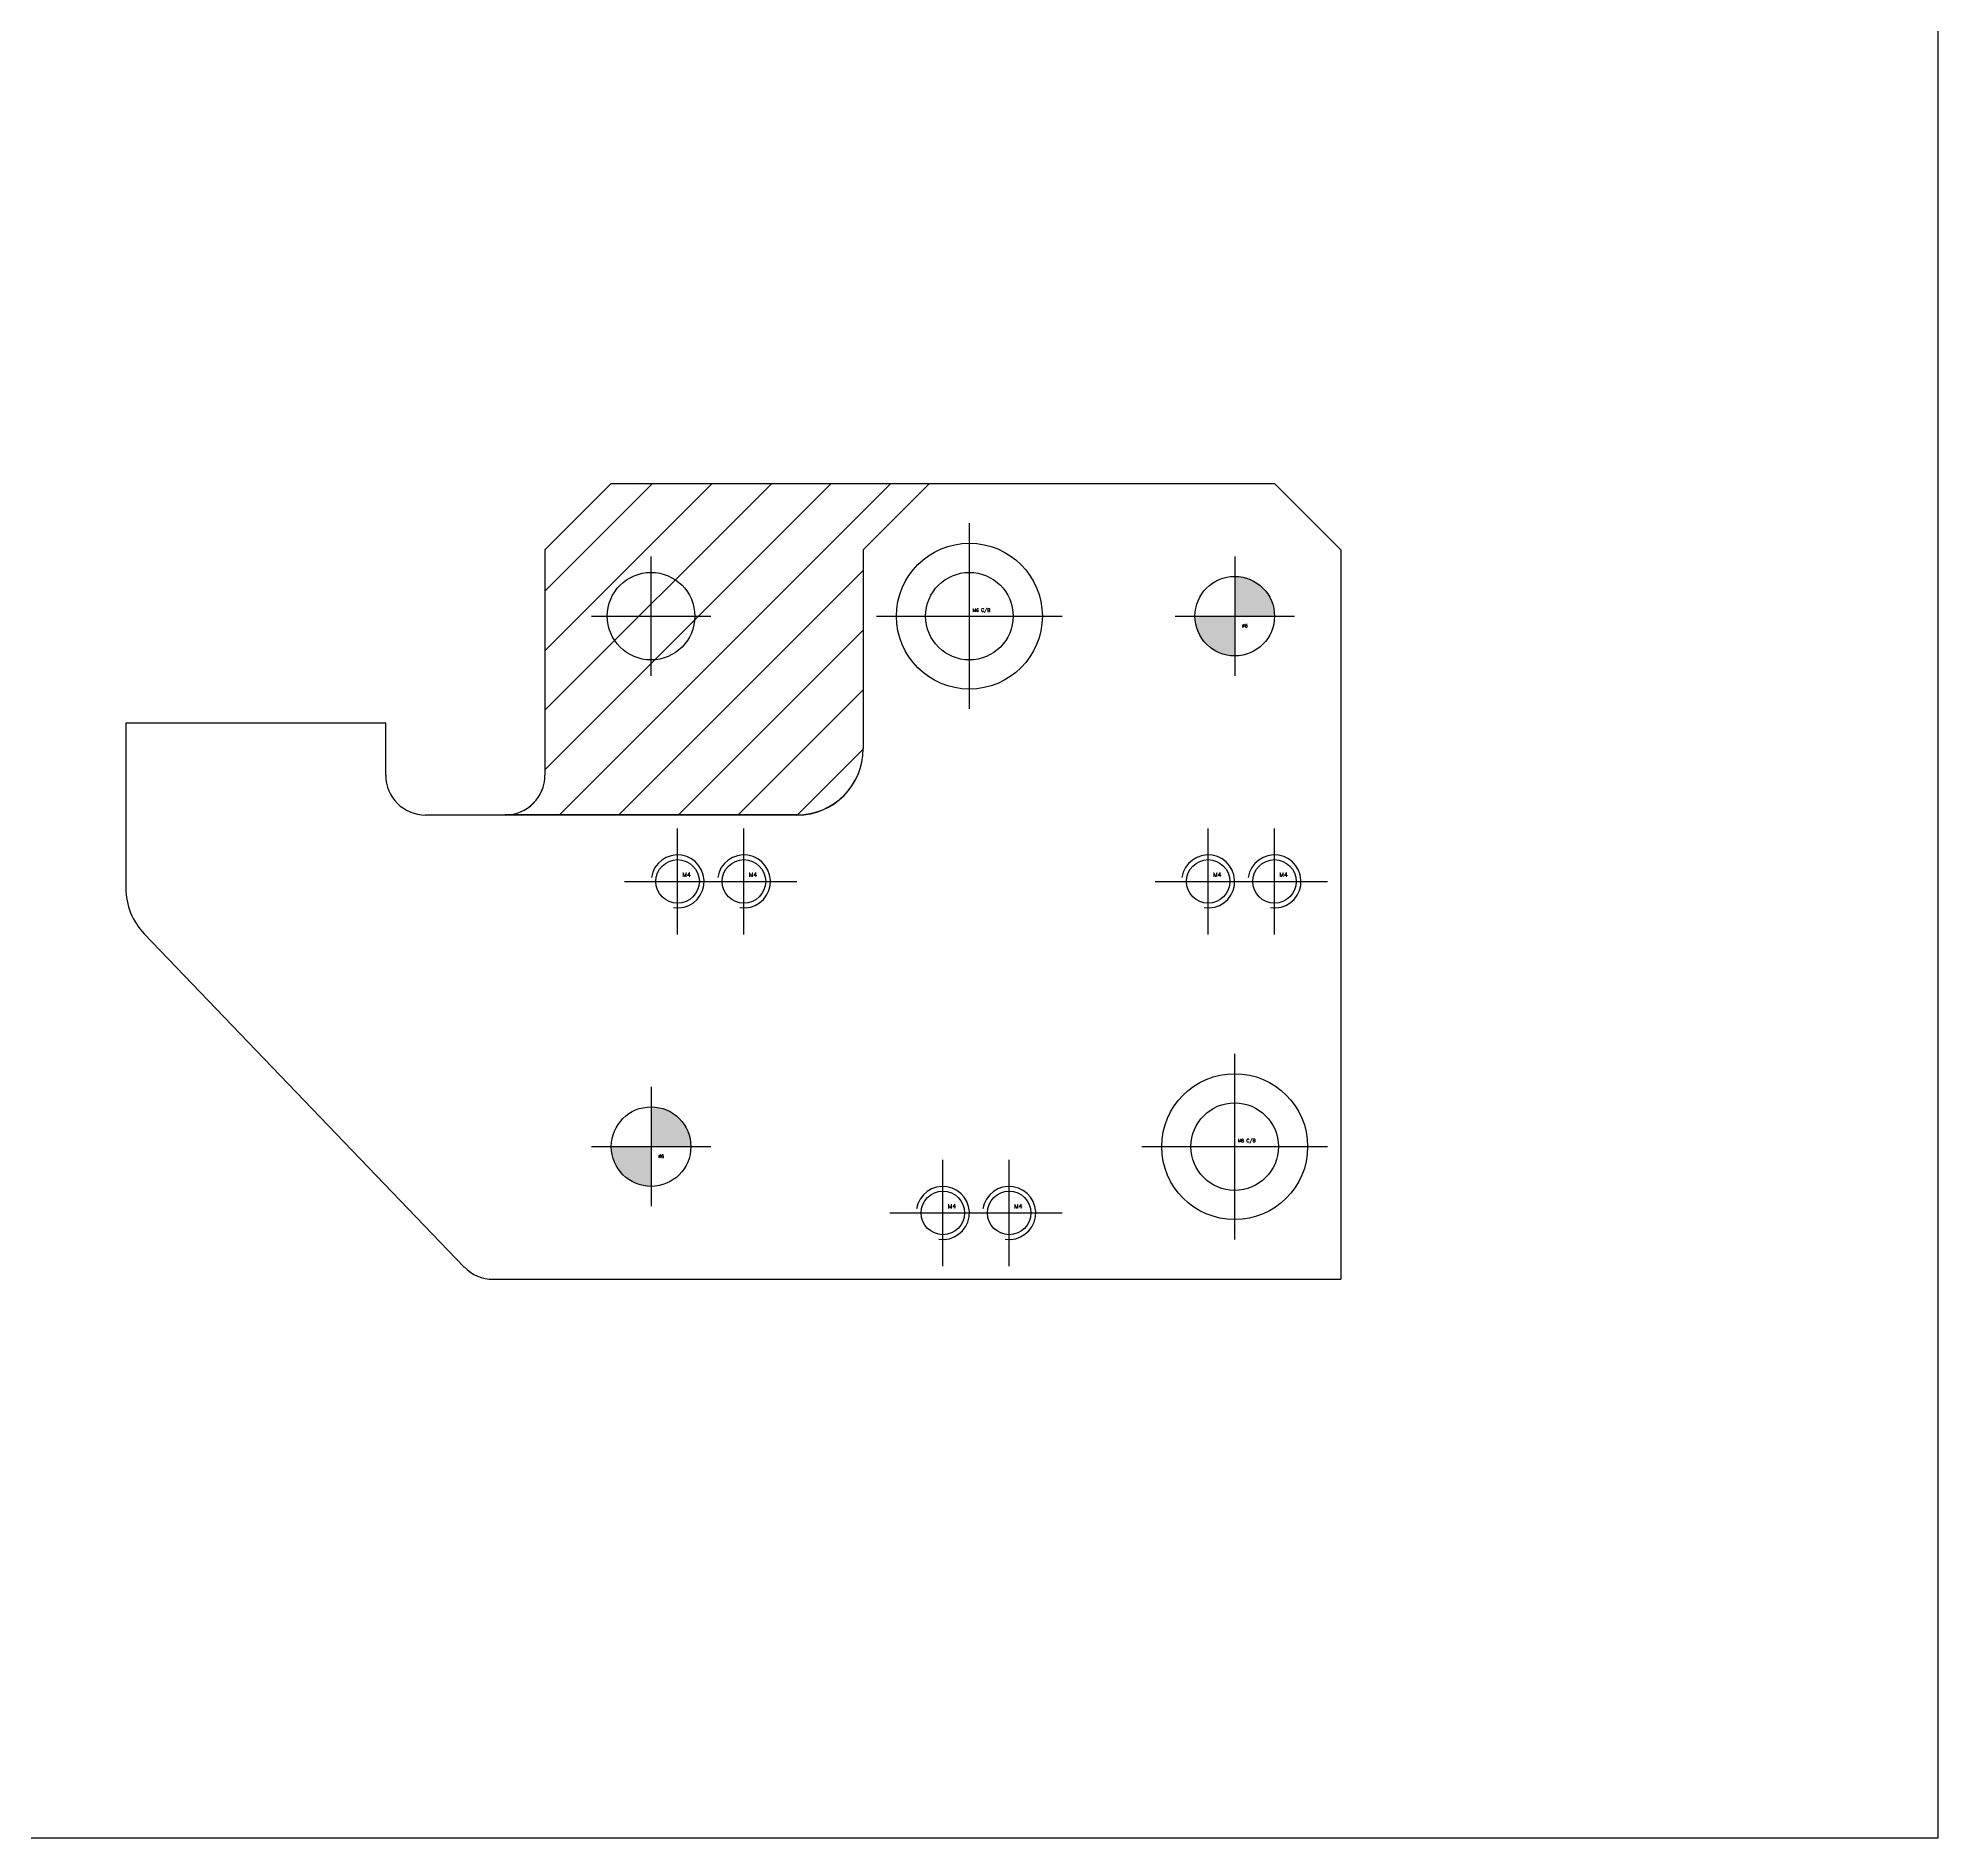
# Model space of a CAD drawing. Header units: millimetres. Extents: x 7997 to 8570, y 4594 to 4866.
# Drawn here: x 8426.3 to 8569.5, y 4594.3 to 4730 of the extents above; entities that cross this region are included whole.
import ezdxf

# ---------------------------------------------------------------- set-up
doc = ezdxf.new("R2010")
doc.units = ezdxf.units.MM
doc.linetypes.add('CENTER', pattern=[50.8, 31.75, -6.35, 6.35, -6.35])
doc.linetypes.add('HIDDEN', pattern=[9.525, 6.35, -3.175])
doc.layers.add('1', color=220, linetype='CENTER')
doc.layers.add('3', color=223, linetype='HIDDEN')
doc.styles.get("Standard").update_dxf_attribs({"font": 'romans.shx', "bigfont": 'whgtxt.shx'})

# ---------------------------------------------------------------- blocks, each defined once
blk = doc.blocks.new('Z1')
h = blk.add_hatch(color=256)
h.paths.add_polyline_path([(6330.59, 5027.07), (6330.59, 5024.07), (6333.59, 5024.07, 0.414214)])
h.paths.add_polyline_path([(6330.59, 5024.07), (6327.59, 5024.07, 0.414214), (6330.59, 5021.07)])
h.paths.add_polyline_path([(6331.01, 5024.46), (6332.1, 5024.46), (6332.1, 5025.21), (6331.01, 5025.21)], flags=24)
h = blk.add_hatch(color=256)
h.paths.add_polyline_path([(6286.59, 4987.07), (6286.59, 4984.07), (6289.59, 4984.07, 0.414214)])
h.paths.add_polyline_path([(6286.59, 4984.07), (6283.59, 4984.07, 0.414214), (6286.59, 4981.07)])
h.paths.add_polyline_path([(6287.01, 4984.46), (6288.1, 4984.46), (6288.1, 4985.21), (6287.01, 4985.21)], flags=24)
for p, q in [((6283.59, 5034.07), (6278.59, 5029.07)), ((6283.59, 5034.07), (6333.59, 5034.07)), ((6307.59, 5034.07), (6302.59, 5029.07)), ((6333.59, 5034.07), (6338.59, 5029.07)), ((6278.59, 5029.07), (6278.59, 5012.07)), ((6302.59, 5029.07), (6302.59, 5014.07)), ((6338.59, 5029.07), (6338.59, 4974.07)), ((6266.59, 5016), (6246.99, 5016)), ((6246.99, 5016), (6246.99, 5003.57)), ((6266.59, 5012.07), (6266.59, 5016)), ((6275.59, 5009.07), (6269.59, 5009.07)), ((6297.59, 5009.07), (6275.59, 5009.07)), ((6248.38, 5000.11), (6272.51, 4974.99)), ((6274.68, 4974.07), (6338.59, 4974.07))]:
    blk.add_line(p, q)
for centre, radius in [((6310.59, 5024.07), 5.5), ((6286.59, 5024.07), 3.3), ((6310.59, 5024.07), 3.3), ((6330.59, 5024.07), 3), ((6288.59, 5004.07), 1.64), ((6293.59, 5004.07), 1.64), ((6328.59, 5004.07), 1.64), ((6333.59, 5004.07), 1.64), ((6330.59, 4984.07), 5.5), ((6286.59, 4984.07), 3), ((6330.59, 4984.07), 3.3), ((6308.59, 4979.07), 1.64), ((6313.59, 4979.07), 1.64)]:
    blk.add_circle(centre, radius)
for centre, radius, start, end in [((6297.59, 5014.07), 5, 270, 0), ((6269.59, 5012.07), 3, 180, 270), ((6275.59, 5012.07), 3, 270, 0), ((6251.99, 5003.57), 5, 180, 223.8473), ((6274.68, 4977.07), 3, 223.8473, 270)]:
    blk.add_arc(centre, radius, start, end)
at = {"layer": '1', "ltscale": 4}
for p, q in [((6310.59, 5017.07), (6310.59, 5031.07)), ((6286.59, 5019.57), (6286.59, 5028.57)), ((6282.09, 5024.07), (6291.09, 5024.07)), ((6303.59, 5024.07), (6317.59, 5024.07)), ((6330.59, 4977.07), (6330.59, 4991.07)), ((6323.59, 4984.07), (6337.59, 4984.07))]:
    blk.add_line(p, q, dxfattribs=at)
at = {"layer": '1', "ltscale": 2}
for p, q in [((6330.59, 5028.57), (6330.59, 5019.57)), ((6326.09, 5024.07), (6335.09, 5024.07)), ((6286.59, 4988.57), (6286.59, 4979.57)), ((6282.09, 4984.07), (6291.09, 4984.07))]:
    blk.add_line(p, q, dxfattribs=at)
at = {"layer": '1', "ltscale": 3}
for p, q in [((6288.59, 5000.07), (6288.59, 5008.07)), ((6293.59, 5000.07), (6293.59, 5008.07)), ((6328.59, 5000.07), (6328.59, 5008.07)), ((6333.59, 5000.07), (6333.59, 5008.07)), ((6284.59, 5004.07), (6292.59, 5004.07)), ((6289.59, 5004.07), (6297.59, 5004.07)), ((6324.59, 5004.07), (6332.59, 5004.07)), ((6329.59, 5004.07), (6337.59, 5004.07)), ((6308.59, 4975.07), (6308.59, 4983.07)), ((6313.59, 4975.07), (6313.59, 4983.07)), ((6304.59, 4979.07), (6312.59, 4979.07)), ((6309.59, 4979.07), (6317.59, 4979.07))]:
    blk.add_line(p, q, dxfattribs=at)
at = {"layer": '1', "linetype": 'ByBlock'}
for centre in [(6288.59, 5004.07), (6293.59, 5004.07), (6328.59, 5004.07), (6333.59, 5004.07), (6308.59, 4979.07), (6313.59, 4979.07)]:
    blk.add_arc(centre, 2, 261.3731, 171.3731, dxfattribs=at)
at = {"layer": '3'}
for s, height, p in [('M6 C/B', 0.25, (6310.83, 5024.4)), ('%%c6', 0.25, (6331.14, 5023.22)), ('M4', 0.333, (6288.96, 5004.41)), ('M4', 0.333, (6293.96, 5004.41)), ('M4', 0.333, (6328.96, 5004.41)), ('M4', 0.333, (6333.96, 5004.41)), ('%%c6', 0.25, (6287.14, 4983.22)), ('M6 C/B', 0.25, (6330.83, 4984.4)), ('M4', 0.333, (6308.96, 4979.41)), ('M4', 0.333, (6313.96, 4979.41))]:
    blk.add_text(s, height=height, dxfattribs=at).set_placement(p)
blk = doc.blocks.new('V1')
h = blk.add_hatch()
h.set_pattern_fill('ANSI31', color=5)
h.paths.add_polyline_path([(6278.59, 5116.59, -0.414214), (6275.59, 5113.59), (6297.59, 5113.59, 0.414214), (6302.59, 5118.59), (6302.59, 5133.58), (6307.59, 5138.58), (6283.59, 5138.58), (6278.59, 5133.58)])
for p, q in [((6283.59, 5138.58), (6278.59, 5133.58)), ((6283.59, 5138.58), (6307.59, 5138.58)), ((6307.59, 5138.58), (6302.59, 5133.58)), ((6278.59, 5133.58), (6278.59, 5116.59)), ((6302.59, 5133.58), (6302.59, 5118.59)), ((6297.59, 5113.59), (6275.59, 5113.59))]:
    blk.add_line(p, q)
for centre, radius in [((6297.59, 5118.59), 5), ((6275.59, 5116.59), 3)]:
    blk.add_arc(centre, radius, 270, 0)
blk = doc.blocks.new('K2')
for name, p in [('Z1', (0, 0)), ('V1', (0, -104.51))]:
    blk.add_blockref(name, p)

msp = doc.modelspace()

# ---------------------------------------------------------------- linework, layer by layer
msp.add_lwpolyline([(8296.28, 4865.76), (8569.54, 4865.76), (8569.54, 4594.31), (8296.28, 4594.31)], close=True)

# ---------------------------------------------------------------- block references
msp.add_blockref('K2', (2185.93, -337.63))

doc.saveas('drawing.dxf')
